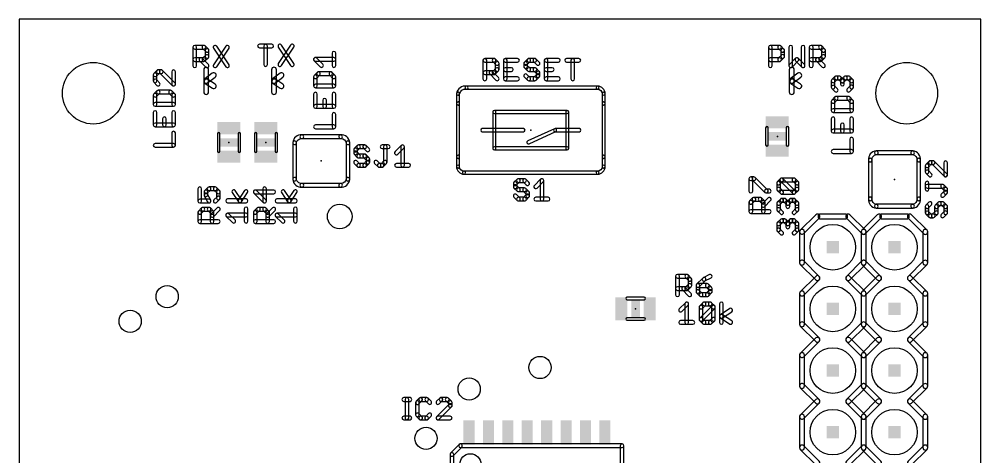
# Model space of a CAD drawing. Extents: x 0 to 39.6, y -14.9 to 59.9.
# Drawn here: x 0 to 39.62, y 41.91 to 59.94 of the extents above; entities that cross this region are included whole.
import ezdxf

# ---------------------------------------------------------------- set-up
doc = ezdxf.new("R2010")
doc.units = 0
for name, color, linetype in [('17', 82, 'CONTINUOUS'), ('18', 82, 'CONTINUOUS'), ('20', 7, 'CONTINUOUS'), ('21', 253, 'CONTINUOUS'), ('23', 7, 'CONTINUOUS'), ('25', 253, 'CONTINUOUS'), ('27', 253, 'CONTINUOUS'), ('51', 253, 'CONTINUOUS')]:
    doc.layers.add(name, color=color, linetype=linetype)

# ---------------------------------------------------------------- blocks, each defined once
blk = doc.blocks.new('RECT')
blk.add_solid([(-0.5, -0.5), (0.5, -0.5), (-0.5, 0.5), (0.5, 0.5)])
blk = doc.blocks.new('ROUNDP')
blk.add_circle((0, 0), 0.5)
blk = doc.blocks.new('ROUNDV')
blk.add_circle((0, 0), 0.5)

msp = doc.modelspace()

# ---------------------------------------------------------------- linework, layer by layer
at = {"layer": '20'}
for p, q in [((39.624, 59.944), (0, 59.944)), ((0, 59.944), (0, 0)), ((39.624, 0), (39.624, 59.944))]:
    msp.add_line(p, q, dxfattribs=at)
for centre in [(3.048, 56.896), (36.576, 56.896)]:
    msp.add_circle(centre, 1.27, dxfattribs=at)
at = {"layer": '21'}
for points in [[(7.6024, 57.864), (7.6024, 57.404, 1), (7.8056, 57.404), (7.8056, 57.864, 1)], [(10.3964, 57.864), (10.3964, 57.404, 1), (10.5996, 57.404), (10.5996, 57.864, 1)], [(31.7324, 57.864), (31.7324, 57.404, 1), (31.9356, 57.404), (31.9356, 57.864, 1)], [(7.7652, 57.3229), (8.0752, 57.5567, 1), (7.9528, 57.7189), (7.6428, 57.4851, 1)], [(7.8056, 56.944), (7.8056, 57.404, 1), (7.6024, 57.404), (7.6024, 56.944, 1)], [(7.6637, 57.2936), (7.9583, 57.1006, 1), (8.0697, 57.2706), (7.7751, 57.4636, 1)], [(10.5592, 57.3229), (10.8692, 57.5567, 1), (10.7468, 57.7189), (10.4368, 57.4851, 1)], [(10.5996, 56.944), (10.5996, 57.404, 1), (10.3964, 57.404), (10.3964, 56.944, 1)], [(10.4577, 57.2936), (10.7523, 57.1006, 1), (10.8637, 57.2706), (10.5691, 57.4636, 1)], [(31.8952, 57.3229), (32.2052, 57.5567, 1), (32.0828, 57.7189), (31.7728, 57.4851, 1)], [(31.9356, 56.944), (31.9356, 57.404, 1), (31.7324, 57.404), (31.7324, 56.944, 1)], [(31.7937, 57.2936), (32.0883, 57.1006, 1), (32.1997, 57.2706), (31.9051, 57.4636, 1)], [(18.4216, 57.0594, 1), (18.4424, 57.1846, 0.4142), (18.0194, 56.8824, 1), (18.1446, 56.8616, -0.4142)], [(18.432, 57.0585), (23.832, 57.0585, 1), (23.832, 57.1855), (18.432, 57.1855, 1)], [(24.0185, 56.872, 1), (24.1455, 56.872, 0.4142), (23.832, 57.1855, 1), (23.832, 57.0585, -0.4142)], [(18.0185, 56.872), (18.0185, 56.472, 1), (18.1455, 56.472), (18.1455, 56.872, 1)], [(24.0185, 56.872), (24.0185, 56.472, 1), (24.1455, 56.472), (24.1455, 56.872, 1)], [(19.582, 56.0585), (22.582, 56.0585, 1), (22.582, 56.1855), (19.582, 56.1855, 1)], [(19.5185, 56.122), (19.5185, 54.622, 1), (19.6455, 54.622), (19.6455, 56.122, 1)], [(22.5185, 56.122), (22.5185, 54.622, 1), (22.6455, 54.622), (22.6455, 56.122, 1)], [(11.6391, 55.0261, 1), (11.6529, 55.1779, 0.4142), (11.2701, 54.8589, 1), (11.4219, 54.8451, -0.4142)], [(11.646, 55.0258), (13.246, 55.0258, 1), (13.246, 55.1782), (11.646, 55.1782, 1)], [(13.4701, 54.8451, 1), (13.6219, 54.8589, 0.4142), (13.2391, 55.1779, 1), (13.2529, 55.0261, -0.4142)], [(11.4222, 53.352), (11.4222, 54.852, 1), (11.2698, 54.852), (11.2698, 53.352, 1)], [(13.6222, 53.352), (13.6222, 54.852, 1), (13.4698, 54.852), (13.4698, 53.352, 1)], [(22.582, 54.6855), (19.582, 54.6855, 1), (19.582, 54.5585), (22.582, 54.5585, 1)], [(18.0185, 54.272), (18.0185, 53.872, 1), (18.1455, 53.872), (18.1455, 54.272, 1)], [(24.0185, 54.272), (24.0185, 53.872, 1), (24.1455, 53.872), (24.1455, 54.272, 1)], [(35.3248, 54.3641, 1), (35.3112, 54.5159, 0.4148), (34.9921, 54.133, 1), (35.1439, 54.147, -0.4148)], [(35.318, 54.3638), (36.818, 54.3638, 1), (36.818, 54.5162), (35.318, 54.5162, 1)], [(36.9921, 54.1469, 1), (37.1439, 54.1331, 0.4142), (36.8249, 54.5159, 1), (36.8111, 54.3641, -0.4142)], [(18.1455, 53.872, 1), (18.0185, 53.872, 0.4142), (18.332, 53.5585, 1), (18.332, 53.6855, -0.4142)], [(23.832, 53.6855, 1), (23.832, 53.5585, 0.4142), (24.1455, 53.872, 1), (24.0185, 53.872, -0.4142)], [(35.1442, 52.54), (35.1442, 54.14, 1), (34.9918, 54.14), (34.9918, 52.54, 1)], [(36.9918, 54.14), (36.9918, 52.54, 1), (37.1442, 52.54), (37.1442, 54.14, 1)], [(23.832, 53.6855), (18.332, 53.6855, 1), (18.332, 53.5585), (23.832, 53.5585, 1)], [(11.4219, 53.3588, 1), (11.2701, 53.3452, 0.4148), (11.653, 53.0261, 1), (11.639, 53.1779, -0.4148)], [(13.246, 53.1782), (11.646, 53.1782, 1), (11.646, 53.0258), (13.246, 53.0258, 1)], [(13.2529, 53.1779, 1), (13.2391, 53.0261, 0.4142), (13.6219, 53.3451, 1), (13.4701, 53.3589, -0.4142)], [(35.1439, 52.5331, 1), (34.9921, 52.5469, 0.4142), (35.3111, 52.1641, 1), (35.3249, 52.3159, -0.4142)], [(35.318, 52.1638), (36.818, 52.1638, 1), (36.818, 52.3162), (35.318, 52.3162, 1)], [(36.8111, 52.3159, 1), (36.8249, 52.1641, 0.4142), (37.1439, 52.5469, 1), (36.9921, 52.5331, -0.4142)], [(32.3298, 51.1092), (32.9648, 51.7442, 1), (32.8212, 51.8878), (32.1862, 51.2528, 1)], [(33.02, 51.7144), (34.036, 51.7144, 1), (34.036, 51.9176), (33.02, 51.9176, 1)], [(34.0912, 51.7442), (34.7262, 51.1092, 1), (34.8698, 51.2528), (34.2348, 51.8878, 1)], [(34.8698, 51.1092), (35.5048, 51.7442, 1), (35.3612, 51.8878), (34.7262, 51.2528, 1)], [(35.56, 51.7144), (36.576, 51.7144, 1), (36.576, 51.9176), (35.56, 51.9176, 1)], [(36.6312, 51.7442), (37.2662, 51.1092, 1), (37.4098, 51.2528), (36.7748, 51.8878, 1)], [(32.3596, 49.911), (32.3596, 51.181, 1), (32.1564, 51.181), (32.1564, 49.911, 1)], [(34.8996, 49.911), (34.8996, 51.181, 1), (34.6964, 51.181), (34.6964, 49.911, 1)], [(37.2364, 51.181), (37.2364, 49.911, 1), (37.4396, 49.911), (37.4396, 51.181, 1)], [(32.9648, 49.3478), (32.3298, 49.9828, 1), (32.1862, 49.8392), (32.8212, 49.2042, 1)], [(34.7262, 49.9828), (34.0912, 49.3478, 1), (34.2348, 49.2042), (34.8698, 49.8392, 1)], [(35.5048, 49.3478), (34.8698, 49.9828, 1), (34.7262, 49.8392), (35.3612, 49.2042, 1)], [(37.2662, 49.9828), (36.6312, 49.3478, 1), (36.7748, 49.2042), (37.4098, 49.8392, 1)], [(32.3298, 48.5692), (32.9648, 49.2042, 1), (32.8212, 49.3478), (32.1862, 48.7128, 1)], [(34.0912, 49.2042), (34.7262, 48.5692, 1), (34.8698, 48.7128), (34.2348, 49.3478, 1)], [(34.8698, 48.5692), (35.5048, 49.2042, 1), (35.3612, 49.3478), (34.7262, 48.7128, 1)], [(36.6312, 49.2042), (37.2662, 48.5692, 1), (37.4098, 48.7128), (36.7748, 49.3478, 1)], [(32.3596, 47.371), (32.3596, 48.641, 1), (32.1564, 48.641), (32.1564, 47.371, 1)], [(34.8996, 47.371), (34.8996, 48.641, 1), (34.6964, 48.641), (34.6964, 47.371, 1)], [(37.2364, 48.641), (37.2364, 47.371, 1), (37.4396, 47.371), (37.4396, 48.641, 1)], [(32.9648, 46.8078), (32.3298, 47.4428, 1), (32.1862, 47.2992), (32.8212, 46.6642, 1)], [(34.7262, 47.4428), (34.0912, 46.8078, 1), (34.2348, 46.6642), (34.8698, 47.2992, 1)], [(35.5048, 46.8078), (34.8698, 47.4428, 1), (34.7262, 47.2992), (35.3612, 46.6642, 1)], [(37.2662, 47.4428), (36.6312, 46.8078, 1), (36.7748, 46.6642), (37.4098, 47.2992, 1)], [(32.3298, 46.0292), (32.9648, 46.6642, 1), (32.8212, 46.8078), (32.1862, 46.1728, 1)], [(34.0912, 46.6642), (34.7262, 46.0292, 1), (34.8698, 46.1728), (34.2348, 46.8078, 1)], [(34.8698, 46.0292), (35.5048, 46.6642, 1), (35.3612, 46.8078), (34.7262, 46.1728, 1)], [(36.6312, 46.6642), (37.2662, 46.0292, 1), (37.4098, 46.1728), (36.7748, 46.8078, 1)], [(32.3596, 44.831), (32.3596, 46.101, 1), (32.1564, 46.101), (32.1564, 44.831, 1)], [(34.8996, 44.831), (34.8996, 46.101, 1), (34.6964, 46.101), (34.6964, 44.831, 1)], [(37.2364, 46.101), (37.2364, 44.831, 1), (37.4396, 44.831), (37.4396, 46.101, 1)], [(32.9648, 44.2678), (32.3298, 44.9028, 1), (32.1862, 44.7592), (32.8212, 44.1242, 1)], [(34.7262, 44.9028), (34.0912, 44.2678, 1), (34.2348, 44.1242), (34.8698, 44.7592, 1)], [(35.5048, 44.2678), (34.8698, 44.9028, 1), (34.7262, 44.7592), (35.3612, 44.1242, 1)], [(37.2662, 44.9028), (36.6312, 44.2678, 1), (36.7748, 44.1242), (37.4098, 44.7592, 1)], [(32.3298, 43.4892), (32.9648, 44.1242, 1), (32.8212, 44.2678), (32.1862, 43.6328, 1)], [(34.0912, 44.1242), (34.7262, 43.4892, 1), (34.8698, 43.6328), (34.2348, 44.2678, 1)], [(34.8698, 43.4892), (35.5048, 44.1242, 1), (35.3612, 44.2678), (34.7262, 43.6328, 1)], [(36.6312, 44.1242), (37.2662, 43.4892, 1), (37.4098, 43.6328), (36.7748, 44.2678, 1)], [(32.3596, 42.291), (32.3596, 43.561, 1), (32.1564, 43.561), (32.1564, 42.291, 1)], [(34.8996, 42.291), (34.8996, 43.561, 1), (34.6964, 43.561), (34.6964, 42.291, 1)], [(37.2364, 43.561), (37.2364, 42.291, 1), (37.4396, 42.291), (37.4396, 43.561, 1)], [(18.1321, 42.4209), (17.7771, 42.0659, 1), (17.8849, 41.9581), (18.2399, 42.3131, 1)], [(18.186, 42.2908), (24.841, 42.2908, 1), (24.841, 42.4432), (18.186, 42.4432, 1)], [(24.7648, 42.367), (24.7648, 35.357, 1), (24.9172, 35.357), (24.9172, 42.367, 1)], [(17.9072, 35.357), (17.9072, 42.012, 1), (17.7548, 42.012), (17.7548, 35.357, 1)], [(32.9648, 41.7278), (32.3298, 42.3628, 1), (32.1862, 42.2192), (32.8212, 41.5842, 1)], [(34.7262, 42.3628), (34.0912, 41.7278, 1), (34.2348, 41.5842), (34.8698, 42.2192, 1)], [(35.5048, 41.7278), (34.8698, 42.3628, 1), (34.7262, 42.2192), (35.3612, 41.5842, 1)], [(37.2662, 42.3628), (36.6312, 41.7278, 1), (36.7748, 41.5842), (37.4098, 42.2192, 1)]]:
    msp.add_lwpolyline(points, format="xyb", close=True, dxfattribs=at)
msp.add_circle((18.5928, 41.6052), 0.4354, dxfattribs=at)
at = {"layer": '23'}
for p in [(7.874, 57.404), (10.668, 57.404), (32.004, 57.404), (21.082, 55.372), (31.242, 55.118), (8.636, 54.864), (10.16, 54.864), (12.446, 54.102), (36.068, 53.34), (25.4, 48.006)]:
    msp.add_point(p, dxfattribs=at)
at = {"layer": '25'}
for points in [[(12.5121, 58.0891), (12.2579, 58.3433, 1), (12.1502, 58.2356), (12.4044, 57.9813, 1)], [(12.2041, 58.2132), (12.9667, 58.2132, 1), (12.9667, 58.3656), (12.2041, 58.3656, 1)], [(13.0429, 58.0352), (13.0429, 58.5437, 1), (12.8905, 58.5437), (12.8905, 58.0352, 1)], [(5.6733, 57.8355), (5.5462, 57.7084, 1), (5.6539, 57.6007), (5.781, 57.7278, 1)], [(5.8543, 57.8579), (5.7272, 57.8579, 1), (5.7272, 57.7055), (5.8543, 57.7055, 1)], [(6.4166, 57.3271), (5.9081, 57.8355, 1), (5.8004, 57.7278), (6.3088, 57.2193, 1)], [(6.2865, 57.7817), (6.2865, 57.2732, 1), (6.4389, 57.2732), (6.4389, 57.7817, 1)], [(5.5239, 57.6546), (5.5239, 57.4003, 1), (5.6763, 57.4003), (5.6763, 57.6546, 1)], [(5.5462, 57.3465), (5.6733, 57.2193, 1), (5.781, 57.3271), (5.6539, 57.4542, 1)], [(12.2773, 57.7556), (12.1502, 57.6285, 1), (12.2579, 57.5207), (12.385, 57.6478, 1)], [(12.1279, 57.5746), (12.1279, 57.1933, 1), (12.2803, 57.1933), (12.2803, 57.5746, 1)], [(12.8396, 57.7779), (12.3312, 57.7779, 1), (12.3312, 57.6255), (12.8396, 57.6255, 1)], [(13.0206, 57.6285), (12.8935, 57.7556, 1), (12.7857, 57.6478), (12.9128, 57.5207, 1)], [(13.0429, 57.1933), (13.0429, 57.5746, 1), (12.8905, 57.5746), (12.8905, 57.1933, 1)], [(33.5939, 57.3467), (33.721, 57.4738, 1), (33.6133, 57.5815), (33.4862, 57.4544, 1)], [(33.6163, 57.1463), (33.6163, 57.4006, 1), (33.4639, 57.4006), (33.4639, 57.1463, 1)], [(33.6672, 57.4515), (33.7943, 57.4515, 1), (33.7943, 57.6039), (33.6672, 57.6039, 1)], [(33.7404, 57.4738), (33.8675, 57.3467, 1), (33.9753, 57.4544), (33.8481, 57.5815, 1)], [(33.9753, 57.3467), (34.1024, 57.4738, 1), (33.9946, 57.5815), (33.8675, 57.4544, 1)], [(33.8452, 57.4006), (33.8452, 57.2734, 1), (33.9976, 57.2734), (33.9976, 57.4006, 1)], [(34.0485, 57.4515), (34.1756, 57.4515, 1), (34.1756, 57.6039), (34.0485, 57.6039, 1)], [(34.1217, 57.4738), (34.2488, 57.3467, 1), (34.3566, 57.4544), (34.2295, 57.5815, 1)], [(34.2265, 57.4006), (34.2265, 57.1463, 1), (34.3789, 57.1463), (34.3789, 57.4006, 1)], [(12.2041, 57.1171), (12.9667, 57.1171, 1), (12.9667, 57.2695), (12.2041, 57.2695, 1)], [(33.721, 57.0731), (33.5939, 57.2002, 1), (33.4862, 57.0925), (33.6133, 56.9653, 1)], [(34.2488, 57.2002), (34.1217, 57.0731, 1), (34.2295, 56.9653), (34.3566, 57.0925, 1)], [(5.6733, 56.9936), (5.5462, 56.8665, 1), (5.6539, 56.7587), (5.781, 56.8858, 1)], [(5.5239, 56.8126), (5.5239, 56.4313, 1), (5.6763, 56.4313), (5.6763, 56.8126, 1)], [(6.2356, 57.0159), (5.7272, 57.0159, 1), (5.7272, 56.8635), (6.2356, 56.8635, 1)], [(6.4166, 56.8665), (6.2895, 56.9936, 1), (6.1817, 56.8858), (6.3088, 56.7587, 1)], [(6.4389, 56.4313), (6.4389, 56.8126, 1), (6.2865, 56.8126), (6.2865, 56.4313, 1)], [(12.1279, 56.8597), (12.1279, 56.3513, 1), (12.2803, 56.3513), (12.2803, 56.8597, 1)], [(12.6616, 56.3513), (12.6616, 56.6055, 1), (12.5092, 56.6055), (12.5092, 56.3513, 1)], [(13.0429, 56.3513), (13.0429, 56.8597, 1), (12.8905, 56.8597), (12.8905, 56.3513, 1)], [(33.6133, 56.7396), (33.4862, 56.6125, 1), (33.5939, 56.5047), (33.721, 56.6318, 1)], [(34.1756, 56.7619), (33.6672, 56.7619, 1), (33.6672, 56.6095), (34.1756, 56.6095, 1)], [(34.3566, 56.6125), (34.2295, 56.7396, 1), (34.1217, 56.6318), (34.2488, 56.5047, 1)], [(5.6001, 56.3551), (6.3627, 56.3551, 1), (6.3627, 56.5075), (5.6001, 56.5075, 1)], [(12.2041, 56.2751), (12.9667, 56.2751, 1), (12.9667, 56.4275), (12.2041, 56.4275, 1)], [(33.4639, 56.5586), (33.4639, 56.1773, 1), (33.6163, 56.1773), (33.6163, 56.5586, 1)], [(34.3789, 56.1773), (34.3789, 56.5586, 1), (34.2265, 56.5586), (34.2265, 56.1773, 1)], [(5.5239, 56.0977), (5.5239, 55.5893, 1), (5.6763, 55.5893), (5.6763, 56.0977, 1)], [(6.0576, 55.5893), (6.0576, 55.8435, 1), (5.9052, 55.8435), (5.9052, 55.5893, 1)], [(6.4389, 55.5893), (6.4389, 56.0977, 1), (6.2865, 56.0977), (6.2865, 55.5893, 1)], [(13.0429, 55.5093), (13.0429, 56.0178, 1), (12.8905, 56.0178), (12.8905, 55.5093, 1)], [(33.5401, 56.1011), (34.3027, 56.1011, 1), (34.3027, 56.2535), (33.5401, 56.2535, 1)], [(33.4639, 55.8437), (33.4639, 55.3353, 1), (33.6163, 55.3353), (33.6163, 55.8437, 1)], [(34.3789, 55.3353), (34.3789, 55.8437, 1), (34.2265, 55.8437), (34.2265, 55.3353, 1)], [(5.6001, 55.5131), (6.3627, 55.5131, 1), (6.3627, 55.6655), (5.6001, 55.6655, 1)], [(12.2041, 55.4331), (12.9667, 55.4331, 1), (12.9667, 55.5855), (12.2041, 55.5855, 1)], [(33.9976, 55.3353), (33.9976, 55.5895, 1), (33.8452, 55.5895), (33.8452, 55.3353, 1)], [(6.4389, 54.7473), (6.4389, 55.2558, 1), (6.2865, 55.2558), (6.2865, 54.7473, 1)], [(33.5401, 55.2591), (34.3027, 55.2591, 1), (34.3027, 55.4115), (33.5401, 55.4115, 1)], [(34.3789, 54.4933), (34.3789, 55.0018, 1), (34.2265, 55.0018), (34.2265, 54.4933, 1)], [(5.6001, 54.6711), (6.3627, 54.6711, 1), (6.3627, 54.8235), (5.6001, 54.8235, 1)], [(13.9316, 54.7407), (13.8045, 54.6136, 1), (13.9123, 54.5059), (14.0394, 54.633, 1)], [(14.2397, 54.763), (13.9855, 54.763, 1), (13.9855, 54.6106), (14.2397, 54.6106, 1)], [(14.4207, 54.6136), (14.2936, 54.7407, 1), (14.1858, 54.633), (14.313, 54.5059, 1)], [(14.9546, 54.6106), (15.2088, 54.6106, 1), (15.2088, 54.763), (14.9546, 54.763, 1)], [(15.1579, 54.0513), (15.1579, 54.6868, 1), (15.0055, 54.6868), (15.0055, 54.0513, 1)], [(15.5962, 54.3788), (15.8504, 54.633, 1), (15.7427, 54.7407), (15.4884, 54.4865, 1)], [(15.7203, 54.6868), (15.7203, 53.9242, 1), (15.8727, 53.9242), (15.8727, 54.6868, 1)], [(13.7822, 54.5597), (13.7822, 54.4326, 1), (13.9346, 54.4326), (13.9346, 54.5597, 1)], [(13.8045, 54.3788), (13.9316, 54.2516, 1), (14.0394, 54.3594), (13.9123, 54.4865, 1)], [(13.9855, 54.2293), (14.2397, 54.2293, 1), (14.2397, 54.3817), (13.9855, 54.3817, 1)], [(14.1858, 54.2516), (14.313, 54.1245, 1), (14.4207, 54.2323), (14.2936, 54.3594, 1)], [(33.5401, 54.4171), (34.3027, 54.4171, 1), (34.3027, 54.5695), (33.5401, 54.5695, 1)], [(14.0394, 53.9781), (13.9123, 54.1052, 1), (13.8045, 53.9974), (13.9316, 53.8703, 1)], [(14.2397, 54.0004), (13.9855, 54.0004, 1), (13.9855, 53.848), (14.2397, 53.848, 1)], [(14.313, 54.1052), (14.1858, 53.9781, 1), (14.2936, 53.8703), (14.4207, 53.9974, 1)], [(14.2906, 54.1784), (14.2906, 54.0513, 1), (14.443, 54.0513), (14.443, 54.1784, 1)], [(14.6465, 53.9974), (14.7736, 53.8703, 1), (14.8814, 53.9781), (14.7542, 54.1052, 1)], [(14.8275, 53.848), (14.9546, 53.848, 1), (14.9546, 54.0004), (14.8275, 54.0004, 1)], [(15.0085, 53.8703), (15.1356, 53.9974, 1), (15.0278, 54.1052), (14.9007, 53.9781, 1)], [(15.5423, 53.848), (16.0508, 53.848, 1), (16.0508, 54.0004), (15.5423, 54.0004, 1)], [(37.4868, 54.0863), (37.3597, 53.9592, 1), (37.4674, 53.8515), (37.5945, 53.9786, 1)], [(37.3374, 53.9054), (37.3374, 53.6511, 1), (37.4898, 53.6511), (37.4898, 53.9054, 1)], [(37.6678, 54.1087), (37.5407, 54.1087, 1), (37.5407, 53.9563), (37.6678, 53.9563, 1)], [(38.2301, 53.5779), (37.7216, 54.0863, 1), (37.6139, 53.9786), (38.1223, 53.4701, 1)], [(38.1, 54.0325), (38.1, 53.524, 1), (38.2524, 53.524), (38.2524, 54.0325, 1)], [(37.3597, 53.5973), (37.4868, 53.4701, 1), (37.5945, 53.5779), (37.4674, 53.705, 1)], [(20.5155, 53.3503), (20.3884, 53.2232, 1), (20.4961, 53.1155), (20.6233, 53.2426, 1)], [(20.3661, 53.1693), (20.3661, 53.0422, 1), (20.5185, 53.0422), (20.5185, 53.1693, 1)], [(20.3884, 52.9884), (20.5155, 52.8612, 1), (20.6233, 52.969), (20.4961, 53.0961, 1)], [(20.8236, 53.3727), (20.5694, 53.3727, 1), (20.5694, 53.2203), (20.8236, 53.2203, 1)], [(21.0046, 53.2232), (20.8775, 53.3503, 1), (20.7697, 53.2426), (20.8968, 53.1155, 1)], [(21.3381, 52.9884), (21.5923, 53.2426, 1), (21.4846, 53.3503), (21.2303, 53.0961, 1)], [(21.4622, 53.2965), (21.4622, 52.5338, 1), (21.6146, 52.5338), (21.6146, 53.2965, 1)], [(30.2254, 52.8612), (30.2254, 53.3696, 1), (30.073, 53.3696), (30.073, 52.8612, 1)], [(30.1492, 53.2934), (30.2763, 53.2934, 1), (30.2763, 53.4458), (30.1492, 53.4458, 1)], [(30.2224, 53.3157), (30.7308, 52.8073, 1), (30.8386, 52.915), (30.3301, 53.4235, 1)], [(37.4898, 52.9363), (37.4898, 53.1905, 1), (37.3374, 53.1905), (37.3374, 52.9363, 1)], [(38.0491, 53.1396), (37.4136, 53.1396, 1), (37.4136, 52.9872), (38.0491, 52.9872, 1)], [(38.2301, 52.9902), (38.103, 53.1173, 1), (37.9952, 53.0095), (38.1223, 52.8824, 1)], [(7.3654, 52.9557), (7.3654, 52.4472, 1), (7.5178, 52.4472), (7.5178, 52.9557, 1)], [(7.7496, 52.7747), (7.8768, 52.9018, 1), (7.769, 53.0095), (7.6419, 52.8824, 1)], [(7.772, 52.7014), (7.772, 52.8286, 1), (7.6196, 52.8286), (7.6196, 52.7014, 1)], [(7.891, 52.4813), (7.7639, 52.7355, 1), (7.6276, 52.6674), (7.7547, 52.4132, 1)], [(7.8229, 52.8795), (8.0771, 52.8795, 1), (8.0771, 53.0319), (7.8229, 53.0319, 1)], [(8.0232, 52.9018), (8.1503, 52.7747, 1), (8.2581, 52.8824), (8.131, 53.0095, 1)], [(8.128, 52.8286), (8.128, 52.5743, 1), (8.2804, 52.5743), (8.2804, 52.8286, 1)], [(10.4902, 52.9048), (9.7276, 52.9048, 1), (9.7276, 52.7524), (10.4902, 52.7524, 1)], [(9.6737, 52.7747), (10.055, 52.3933, 1), (10.1628, 52.5011), (9.7814, 52.8824, 1)], [(10.1851, 52.4472), (10.1851, 52.9557, 1), (10.0327, 52.9557), (10.0327, 52.4472, 1)], [(20.6233, 52.5877), (20.4961, 52.7148, 1), (20.3884, 52.607), (20.5155, 52.4799, 1)], [(20.5694, 52.8389), (20.8236, 52.8389, 1), (20.8236, 52.9913), (20.5694, 52.9913, 1)], [(20.7697, 52.8612), (20.8968, 52.7341, 1), (21.0046, 52.8419), (20.8775, 52.969, 1)], [(20.8968, 52.7148), (20.7697, 52.5877, 1), (20.8775, 52.4799), (21.0046, 52.607, 1)], [(20.8745, 52.788), (20.8745, 52.6609, 1), (21.0269, 52.6609), (21.0269, 52.788, 1)], [(30.7847, 52.785), (30.9118, 52.785, 1), (30.9118, 52.9374), (30.7847, 52.9374, 1)], [(38.103, 52.6282), (38.2301, 52.7553, 1), (38.1223, 52.8631), (37.9952, 52.7359, 1)], [(38.2524, 52.8092), (38.2524, 52.9363, 1), (38.1, 52.9363), (38.1, 52.8092, 1)], [(7.4416, 52.371), (7.8229, 52.371, 1), (7.8229, 52.5234), (7.4416, 52.5234, 1)], [(8.1503, 52.6282), (8.0232, 52.5011, 1), (8.131, 52.3933), (8.2581, 52.5205, 1)], [(20.8236, 52.61), (20.5694, 52.61, 1), (20.5694, 52.4576), (20.8236, 52.4576, 1)], [(21.2842, 52.4576), (21.7927, 52.4576, 1), (21.7927, 52.61), (21.2842, 52.61, 1)], [(30.203, 52.3466), (30.3301, 52.4738, 1), (30.2224, 52.5815), (30.0953, 52.4544, 1)], [(30.2254, 52.0192), (30.2254, 52.4005, 1), (30.073, 52.4005), (30.073, 52.0192, 1)], [(30.2763, 52.4514), (30.5305, 52.4514, 1), (30.5305, 52.6038), (30.2763, 52.6038, 1)], [(30.4766, 52.4738), (30.6037, 52.3466, 1), (30.7115, 52.4544), (30.5844, 52.5815, 1)], [(30.7115, 52.2195), (30.9657, 52.4738, 1), (30.8579, 52.5815), (30.6037, 52.3273, 1)], [(30.5814, 52.4005), (30.5814, 52.0192, 1), (30.7338, 52.0192), (30.7338, 52.4005, 1)], [(37.4868, 52.4024), (37.3597, 52.2753, 1), (37.4674, 52.1675), (37.5945, 52.2947, 1)], [(37.8488, 52.1675), (37.9759, 52.2947, 1), (37.8681, 52.4024), (37.741, 52.2753, 1)], [(37.922, 52.2723), (38.0491, 52.2723, 1), (38.0491, 52.4247), (37.922, 52.4247, 1)], [(37.9952, 52.2947), (38.1223, 52.1675, 1), (38.2301, 52.2753), (38.103, 52.4024, 1)], [(7.4954, 51.9327), (7.6225, 52.0598, 1), (7.5148, 52.1676), (7.3877, 52.0405, 1)], [(7.5178, 51.6053), (7.5178, 51.9866, 1), (7.3654, 51.9866), (7.3654, 51.6053, 1)], [(7.5687, 52.0375), (7.8229, 52.0375, 1), (7.8229, 52.1899), (7.5687, 52.1899, 1)], [(7.769, 52.0598), (7.8961, 51.9327, 1), (8.0039, 52.0405), (7.8768, 52.1676, 1)], [(8.0039, 51.8056), (8.2581, 52.0598, 1), (8.1503, 52.1676), (7.8961, 51.9134, 1)], [(7.8738, 51.9866), (7.8738, 51.6053, 1), (8.0262, 51.6053), (8.0262, 51.9866, 1)], [(9.7814, 51.9327), (9.9085, 52.0598, 1), (9.8008, 52.1676), (9.6737, 52.0405, 1)], [(9.8038, 51.6053), (9.8038, 51.9866, 1), (9.6514, 51.9866), (9.6514, 51.6053, 1)], [(9.8547, 52.0375), (10.1089, 52.0375, 1), (10.1089, 52.1899), (9.8547, 52.1899, 1)], [(10.055, 52.0598), (10.1821, 51.9327, 1), (10.2899, 52.0405), (10.1628, 52.1676, 1)], [(10.2899, 51.8056), (10.5441, 52.0598, 1), (10.4363, 52.1676), (10.1821, 51.9134, 1)], [(10.1598, 51.9866), (10.1598, 51.6053, 1), (10.3122, 51.6053), (10.3122, 51.9866, 1)], [(30.9118, 52.0954), (30.1492, 52.0954, 1), (30.1492, 51.943), (30.9118, 51.943, 1)], [(37.3374, 52.2214), (37.3374, 51.9672, 1), (37.4898, 51.9672), (37.4898, 52.2214, 1)], [(37.3597, 51.9133), (37.4868, 51.7862, 1), (37.5945, 51.894), (37.4674, 52.0211, 1)], [(37.5407, 51.7639), (37.6678, 51.7639, 1), (37.6678, 51.9163), (37.5407, 51.9163, 1)], [(37.7216, 51.7862), (37.8488, 51.9133, 1), (37.741, 52.0211), (37.6139, 51.894, 1)], [(37.8711, 51.9672), (37.8711, 52.2214, 1), (37.7187, 52.2214), (37.7187, 51.9672, 1)], [(38.1223, 52.0211), (37.9952, 51.894, 1), (38.103, 51.7862), (38.2301, 51.9133, 1)], [(38.1, 52.2214), (38.1, 51.9672, 1), (38.2524, 51.9672), (38.2524, 52.2214, 1)], [(8.2042, 51.6815), (7.4416, 51.6815, 1), (7.4416, 51.5291), (8.2042, 51.5291, 1)], [(10.4902, 51.6815), (9.7276, 51.6815, 1), (9.7276, 51.5291), (10.4902, 51.5291, 1)], [(27.2034, 48.5902), (27.2034, 49.3529, 1), (27.051, 49.3529), (27.051, 48.5902, 1)], [(27.1272, 49.2767), (27.5085, 49.2767, 1), (27.5085, 49.4291), (27.1272, 49.4291, 1)], [(27.4546, 49.299), (27.5818, 49.1719, 1), (27.6895, 49.2796), (27.5624, 49.4067, 1)], [(27.5594, 49.2257), (27.5594, 48.9715, 1), (27.7118, 48.9715), (27.7118, 49.2257, 1)], [(28.1695, 49.2796), (27.9153, 49.0254, 1), (28.023, 48.9176), (28.2773, 49.1719, 1)], [(28.4435, 49.421), (28.1893, 49.2939, 1), (28.2575, 49.1576), (28.5117, 49.2847, 1)], [(27.5085, 48.9206), (27.1272, 48.9206, 1), (27.1272, 48.7682), (27.5085, 48.7682, 1)], [(27.3275, 48.7905), (27.5818, 48.5363, 1), (27.6895, 48.6441), (27.4353, 48.8983, 1)], [(27.5818, 49.0254), (27.4546, 48.8983, 1), (27.5624, 48.7905), (27.6895, 48.9176, 1)], [(27.893, 48.9715), (27.893, 48.7173, 1), (28.0454, 48.7173), (28.0454, 48.9715, 1)], [(28.3505, 49.0477), (27.9692, 49.0477, 1), (27.9692, 48.8953), (28.3505, 48.8953, 1)], [(27.9153, 48.6634), (28.0424, 48.5363, 1), (28.1502, 48.6441), (28.023, 48.7712, 1)], [(28.5315, 48.8983), (28.4044, 49.0254, 1), (28.2966, 48.9176), (28.4237, 48.7905, 1)], [(28.4044, 48.5363), (28.5315, 48.6634, 1), (28.4237, 48.7712), (28.2966, 48.6441, 1)], [(28.5538, 48.7173), (28.5538, 48.8444, 1), (28.4014, 48.8444), (28.4014, 48.7173, 1)], [(28.0963, 48.514), (28.3505, 48.514, 1), (28.3505, 48.6664), (28.0963, 48.6664, 1)], [(15.8496, 44.1967), (16.1038, 44.1967, 1), (16.1038, 44.3491), (15.8496, 44.3491, 1)], [(16.0529, 43.5102), (16.0529, 44.2729, 1), (15.9005, 44.2729), (15.9005, 43.5102, 1)], [(16.4841, 44.3267), (16.357, 44.1996, 1), (16.4648, 44.0919), (16.5919, 44.219, 1)], [(16.3347, 44.1457), (16.3347, 43.6373, 1), (16.4871, 43.6373), (16.4871, 44.1457, 1)], [(16.7922, 44.3491), (16.538, 44.3491, 1), (16.538, 44.1967), (16.7922, 44.1967, 1)], [(16.9732, 44.1996), (16.8461, 44.3267, 1), (16.7384, 44.219), (16.8655, 44.0919, 1)], [(17.3261, 44.3267), (17.199, 44.1996, 1), (17.3068, 44.0919), (17.4339, 44.219, 1)], [(17.3068, 43.4563), (17.8152, 43.9648, 1), (17.7074, 44.0725), (17.199, 43.5641, 1)], [(17.6342, 44.3491), (17.38, 44.3491, 1), (17.38, 44.1967), (17.6342, 44.1967, 1)], [(17.8152, 44.1996), (17.6881, 44.3267, 1), (17.5803, 44.219), (17.7074, 44.0919, 1)], [(17.8375, 44.0186), (17.8375, 44.1457, 1), (17.6851, 44.1457), (17.6851, 44.0186, 1)], [(16.357, 43.5834), (16.4841, 43.4563, 1), (16.5919, 43.5641), (16.4648, 43.6912, 1)], [(16.8461, 43.4563), (16.9732, 43.5834, 1), (16.8655, 43.6912), (16.7384, 43.5641, 1)], [(15.8496, 43.434), (16.1038, 43.434, 1), (16.1038, 43.5864), (15.8496, 43.5864, 1)], [(16.538, 43.434), (16.7922, 43.434, 1), (16.7922, 43.5864), (16.538, 43.5864, 1)], [(17.7613, 43.5864), (17.2529, 43.5864, 1), (17.2529, 43.434), (17.7613, 43.434, 1)]]:
    msp.add_lwpolyline(points, format="xyb", close=True, dxfattribs=at)
at = {"layer": '27'}
for points in [[(7.3077, 58.0263), (7.3077, 58.7889, 1), (7.1553, 58.7889), (7.1553, 58.0263, 1)], [(7.2315, 58.7127), (7.6128, 58.7127, 1), (7.6128, 58.8651), (7.2315, 58.8651, 1)], [(7.5589, 58.7351), (7.686, 58.608, 1), (7.7938, 58.7157), (7.6667, 58.8428, 1)], [(7.6637, 58.6618), (7.6637, 58.4076, 1), (7.8161, 58.4076), (7.8161, 58.6618, 1)], [(8.01, 58.7467), (8.5185, 57.984, 1), (8.6453, 58.0686), (8.1368, 58.8312, 1)], [(8.5185, 58.8312), (8.01, 58.0686, 1), (8.1368, 57.984), (8.6453, 58.7467, 1)], [(9.8985, 58.7636), (10.4069, 58.7636, 1), (10.4069, 58.916), (9.8985, 58.916, 1)], [(10.2289, 58.0771), (10.2289, 58.8398, 1), (10.0765, 58.8398), (10.0765, 58.0771, 1)], [(10.677, 58.7975), (11.1855, 58.0348, 1), (11.3123, 58.1194), (10.8038, 58.882, 1)], [(11.1855, 58.882), (10.677, 58.1194, 1), (10.8038, 58.0348), (11.3123, 58.7975, 1)], [(31.0275, 58.0263), (31.0275, 58.7889, 1), (30.8751, 58.7889), (30.8751, 58.0263, 1)], [(30.9513, 58.7127), (31.3326, 58.7127, 1), (31.3326, 58.8651), (30.9513, 58.8651, 1)], [(31.2787, 58.7351), (31.4059, 58.608, 1), (31.5136, 58.7157), (31.3865, 58.8428, 1)], [(31.3835, 58.6618), (31.3835, 58.4076, 1), (31.5359, 58.4076), (31.5359, 58.6618, 1)], [(31.7171, 58.7889), (31.7171, 58.0263, 1), (31.8695, 58.0263), (31.8695, 58.7889, 1)], [(32.3779, 58.0263), (32.3779, 58.7889, 1), (32.2255, 58.7889), (32.2255, 58.0263, 1)], [(32.7114, 58.0263), (32.7114, 58.7889, 1), (32.559, 58.7889), (32.559, 58.0263, 1)], [(32.6352, 58.7127), (33.0166, 58.7127, 1), (33.0166, 58.8651), (32.6352, 58.8651, 1)], [(32.9627, 58.7351), (33.0898, 58.608, 1), (33.1975, 58.7157), (33.0704, 58.8428, 1)], [(33.0675, 58.6618), (33.0675, 58.4076, 1), (33.2199, 58.4076), (33.2199, 58.6618, 1)], [(7.6128, 58.3567), (7.2315, 58.3567, 1), (7.2315, 58.2043), (7.6128, 58.2043, 1)], [(7.4318, 58.2266), (7.686, 57.9724, 1), (7.7938, 58.0802), (7.5396, 58.3344, 1)], [(7.686, 58.4615), (7.5589, 58.3344, 1), (7.6667, 58.2266), (7.7938, 58.3537, 1)], [(19.2626, 57.4878), (19.2626, 58.2505, 1), (19.1102, 58.2505), (19.1102, 57.4878, 1)], [(19.1864, 58.1743), (19.5677, 58.1743, 1), (19.5677, 58.3267), (19.1864, 58.3267, 1)], [(19.5138, 58.1966), (19.6409, 58.0695, 1), (19.7487, 58.1772), (19.6216, 58.3043, 1)], [(20.5368, 58.3267), (20.0283, 58.3267, 1), (20.0283, 58.1743), (20.5368, 58.1743, 1)], [(19.9521, 58.2505), (19.9521, 57.4878, 1), (20.1045, 57.4878), (20.1045, 58.2505, 1)], [(20.9435, 58.3043), (20.8164, 58.1772, 1), (20.9242, 58.0695), (21.0513, 58.1966, 1)], [(21.2516, 58.3267), (20.9974, 58.3267, 1), (20.9974, 58.1743), (21.2516, 58.1743, 1)], [(21.4326, 58.1772), (21.3055, 58.3043, 1), (21.1977, 58.1966), (21.3248, 58.0695, 1)], [(22.2207, 58.3267), (21.7123, 58.3267, 1), (21.7123, 58.1743), (22.2207, 58.1743, 1)], [(21.6361, 58.2505), (21.6361, 57.4878, 1), (21.7885, 57.4878), (21.7885, 58.2505, 1)], [(22.5542, 58.1743), (23.0627, 58.1743, 1), (23.0627, 58.3267), (22.5542, 58.3267, 1)], [(22.8846, 57.4878), (22.8846, 58.2505, 1), (22.7322, 58.2505), (22.7322, 57.4878, 1)], [(31.3326, 58.3567), (30.9513, 58.3567, 1), (30.9513, 58.2043), (31.3326, 58.2043, 1)], [(31.4059, 58.4615), (31.2787, 58.3344, 1), (31.3865, 58.2266), (31.5136, 58.3537, 1)], [(31.8471, 57.9724), (32.1014, 58.2266, 1), (31.9936, 58.3344), (31.7394, 58.0802, 1)], [(31.9936, 58.2266), (32.2478, 57.9724, 1), (32.3556, 58.0802), (32.1014, 58.3344, 1)], [(33.0166, 58.3567), (32.6352, 58.3567, 1), (32.6352, 58.2043), (33.0166, 58.2043, 1)], [(32.8356, 58.2266), (33.0898, 57.9724, 1), (33.1975, 58.0802), (32.9433, 58.3344, 1)], [(33.0898, 58.4615), (32.9627, 58.3344, 1), (33.0704, 58.2266), (33.1975, 58.3537, 1)], [(19.6409, 57.923), (19.5138, 57.7959, 1), (19.6216, 57.6881), (19.7487, 57.8152, 1)], [(19.6186, 58.1233), (19.6186, 57.8691, 1), (19.771, 57.8691), (19.771, 58.1233, 1)], [(20.0283, 57.7929), (20.2825, 57.7929, 1), (20.2825, 57.9453), (20.0283, 57.9453, 1)], [(20.7941, 58.1233), (20.7941, 57.9962, 1), (20.9465, 57.9962), (20.9465, 58.1233, 1)], [(20.8164, 57.9424), (20.9435, 57.8152, 1), (21.0513, 57.923), (20.9242, 58.0501, 1)], [(20.9974, 57.7929), (21.2516, 57.7929, 1), (21.2516, 57.9453), (20.9974, 57.9453, 1)], [(21.1977, 57.8152), (21.3248, 57.6881, 1), (21.4326, 57.7959), (21.3055, 57.923, 1)], [(21.7123, 57.7929), (21.9665, 57.7929, 1), (21.9665, 57.9453), (21.7123, 57.9453, 1)], [(19.5677, 57.8182), (19.1864, 57.8182, 1), (19.1864, 57.6658), (19.5677, 57.6658, 1)], [(19.3867, 57.6881), (19.6409, 57.4339, 1), (19.7487, 57.5417), (19.4945, 57.7959, 1)], [(20.0283, 57.4116), (20.5368, 57.4116, 1), (20.5368, 57.564), (20.0283, 57.564, 1)], [(21.0513, 57.5417), (20.9242, 57.6688, 1), (20.8164, 57.561), (20.9435, 57.4339, 1)], [(21.2516, 57.564), (20.9974, 57.564, 1), (20.9974, 57.4116), (21.2516, 57.4116, 1)], [(21.3248, 57.6688), (21.1977, 57.5417, 1), (21.3055, 57.4339), (21.4326, 57.561, 1)], [(21.3025, 57.742), (21.3025, 57.6149, 1), (21.4549, 57.6149), (21.4549, 57.742, 1)], [(21.7123, 57.4116), (22.2207, 57.4116, 1), (22.2207, 57.564), (21.7123, 57.564, 1)], [(31.346, 53.1416), (31.4731, 53.2687, 1), (31.3654, 53.3764), (31.2383, 53.2493, 1)], [(31.3684, 52.9412), (31.3684, 53.1955, 1), (31.216, 53.1955), (31.216, 52.9412, 1)], [(31.4193, 53.2464), (31.9277, 53.2464, 1), (31.9277, 53.3988), (31.4193, 53.3988, 1)], [(31.9816, 52.868), (31.4731, 53.3764, 1), (31.3654, 53.2687), (31.8738, 52.7602, 1)], [(31.8738, 53.2687), (32.0009, 53.1416, 1), (32.1087, 53.2493), (31.9816, 53.3764, 1)], [(31.9786, 53.1955), (31.9786, 52.9412, 1), (32.131, 52.9412), (32.131, 53.1955, 1)], [(9.1564, 52.5028), (8.9022, 52.8842, 1), (8.7754, 52.7996), (9.0296, 52.4183, 1)], [(9.2838, 52.8842), (9.0296, 52.5028, 1), (9.1564, 52.4183), (9.4106, 52.7996, 1)], [(11.1884, 52.5028), (10.9342, 52.8842, 1), (10.8074, 52.7996), (11.0616, 52.4183, 1)], [(11.3158, 52.8842), (11.0616, 52.5028, 1), (11.1884, 52.4183), (11.4426, 52.7996, 1)], [(31.4731, 52.868), (31.346, 52.9951, 1), (31.2383, 52.8874), (31.3654, 52.7602, 1)], [(31.9277, 52.8903), (31.4193, 52.8903, 1), (31.4193, 52.7379), (31.9277, 52.7379, 1)], [(32.0009, 52.9951), (31.8738, 52.868, 1), (31.9816, 52.7602), (32.1087, 52.8874, 1)], [(9.3472, 52.5368), (8.5846, 52.5368, 1), (8.5846, 52.3844), (9.3472, 52.3844, 1)], [(11.3792, 52.5368), (10.6166, 52.5368, 1), (10.6166, 52.3844), (11.3792, 52.3844, 1)], [(31.346, 52.2996), (31.4731, 52.4267, 1), (31.3654, 52.5345), (31.2383, 52.4074, 1)], [(31.3684, 52.0993), (31.3684, 52.3535, 1), (31.216, 52.3535), (31.216, 52.0993, 1)], [(31.4193, 52.4044), (31.5464, 52.4044, 1), (31.5464, 52.5568), (31.4193, 52.5568, 1)], [(31.4925, 52.4267), (31.6196, 52.2996, 1), (31.7274, 52.4074), (31.6002, 52.5345, 1)], [(31.7274, 52.2996), (31.8545, 52.4267, 1), (31.7467, 52.5345), (31.6196, 52.4074, 1)], [(31.5973, 52.3535), (31.5973, 52.2264, 1), (31.7497, 52.2264), (31.7497, 52.3535, 1)], [(31.8006, 52.4044), (31.9277, 52.4044, 1), (31.9277, 52.5568), (31.8006, 52.5568, 1)], [(31.8738, 52.4267), (32.0009, 52.2996, 1), (32.1087, 52.4074), (31.9816, 52.5345, 1)], [(31.9786, 52.3535), (31.9786, 52.0993, 1), (32.131, 52.0993), (32.131, 52.3535, 1)], [(8.8926, 51.6725), (8.6384, 51.9267, 1), (8.5307, 51.8189), (8.7849, 51.5647, 1)], [(8.5846, 51.7966), (9.3472, 51.7966, 1), (9.3472, 51.949), (8.5846, 51.949, 1)], [(9.4234, 51.6186), (9.4234, 52.127, 1), (9.271, 52.127), (9.271, 51.6186, 1)], [(10.9246, 51.6725), (10.6704, 51.9267, 1), (10.5627, 51.8189), (10.8169, 51.5647, 1)], [(10.6166, 51.7966), (11.3792, 51.7966, 1), (11.3792, 51.949), (10.6166, 51.949, 1)], [(11.4554, 51.6186), (11.4554, 52.127, 1), (11.303, 52.127), (11.303, 51.6186, 1)], [(31.4731, 52.026), (31.346, 52.1532, 1), (31.2383, 52.0454), (31.3654, 51.9183, 1)], [(32.0009, 52.1532), (31.8738, 52.026, 1), (31.9816, 51.9183), (32.1087, 52.0454, 1)], [(31.346, 51.4576), (31.4731, 51.5848, 1), (31.3654, 51.6925), (31.2383, 51.5654, 1)], [(31.3684, 51.2573), (31.3684, 51.5115, 1), (31.216, 51.5115), (31.216, 51.2573, 1)], [(31.4193, 51.5624), (31.5464, 51.5624, 1), (31.5464, 51.7148), (31.4193, 51.7148, 1)], [(31.4925, 51.5848), (31.6196, 51.4576, 1), (31.7274, 51.5654), (31.6002, 51.6925, 1)], [(31.7274, 51.4576), (31.8545, 51.5848, 1), (31.7467, 51.6925), (31.6196, 51.5654, 1)], [(31.5973, 51.5115), (31.5973, 51.3844, 1), (31.7497, 51.3844), (31.7497, 51.5115, 1)], [(31.8006, 51.5624), (31.9277, 51.5624, 1), (31.9277, 51.7148), (31.8006, 51.7148, 1)], [(31.8738, 51.5848), (32.0009, 51.4576, 1), (32.1087, 51.5654), (31.9816, 51.6925, 1)], [(31.9786, 51.5115), (31.9786, 51.2573, 1), (32.131, 51.2573), (32.131, 51.5115, 1)], [(31.4731, 51.1841), (31.346, 51.3112, 1), (31.2383, 51.2034), (31.3654, 51.0763, 1)], [(32.0009, 51.3112), (31.8738, 51.1841, 1), (31.9816, 51.0763), (32.1087, 51.2034, 1)], [(27.3081, 47.9018), (27.5623, 48.156, 1), (27.4545, 48.2637), (27.2003, 48.0095, 1)], [(27.4322, 48.2099), (27.4322, 47.4472, 1), (27.5846, 47.4472), (27.5846, 48.2099, 1)], [(28.15, 48.0289), (28.2772, 48.156, 1), (28.1694, 48.2637), (28.0423, 48.1366, 1)], [(28.1724, 47.5743), (28.1724, 48.0827, 1), (28.02, 48.0827), (28.02, 47.5743, 1)], [(28.15, 47.5204), (28.6585, 48.0289, 1), (28.5507, 48.1366), (28.0423, 47.6282, 1)], [(28.2233, 48.1337), (28.4775, 48.1337, 1), (28.4775, 48.2861), (28.2233, 48.2861, 1)], [(28.4236, 48.156), (28.5507, 48.0289, 1), (28.6585, 48.1366), (28.5314, 48.2637, 1)], [(28.5284, 48.0827), (28.5284, 47.5743, 1), (28.6808, 47.5743), (28.6808, 48.0827, 1)], [(29.0143, 47.4472), (29.0143, 48.2099, 1), (28.8619, 48.2099), (28.8619, 47.4472, 1)], [(28.9804, 47.638), (29.3617, 47.8922, 1), (29.2772, 48.019), (28.8959, 47.7648, 1)], [(28.2772, 47.5011), (28.15, 47.6282, 1), (28.0423, 47.5204), (28.1694, 47.3933, 1)], [(28.5507, 47.6282), (28.4236, 47.5011, 1), (28.5314, 47.3933), (28.6585, 47.5204, 1)], [(29.3617, 47.5106), (28.9804, 47.7648, 1), (28.8959, 47.638), (29.2772, 47.3838, 1)], [(27.2542, 47.371), (27.7626, 47.371, 1), (27.7626, 47.5234), (27.2542, 47.5234, 1)], [(28.4775, 47.5234), (28.2233, 47.5234, 1), (28.2233, 47.371), (28.4775, 47.371, 1)]]:
    msp.add_lwpolyline(points, format="xyb", close=True, dxfattribs=at)
at = {"layer": '51'}
for points in [[(18.1455, 54.272), (18.1455, 56.472, 1), (18.0185, 56.472), (18.0185, 54.272, 1)], [(24.1455, 54.272), (24.1455, 56.472, 1), (24.0185, 56.472), (24.0185, 54.272, 1)], [(30.8608, 54.762), (30.8608, 55.474, 1), (30.7592, 55.474), (30.7592, 54.762, 1)], [(31.7118, 54.762), (31.7118, 55.474, 1), (31.6102, 55.474), (31.6102, 54.762, 1)], [(8.1662, 55.22), (8.1662, 54.508, 1), (8.2678, 54.508), (8.2678, 55.22, 1)], [(9.0172, 55.22), (9.0172, 54.508, 1), (9.1188, 54.508), (9.1188, 55.22, 1)], [(9.6902, 55.22), (9.6902, 54.508, 1), (9.7918, 54.508), (9.7918, 55.22, 1)], [(10.5412, 55.22), (10.5412, 54.508, 1), (10.6428, 54.508), (10.6428, 55.22, 1)], [(20.782, 55.4355), (19.082, 55.4355, 1), (19.082, 55.3085), (20.782, 55.3085, 1)], [(22.0557, 55.4298), (20.9557, 54.9298, 1), (21.0083, 54.8142), (22.1083, 55.3142, 1)], [(23.082, 55.4355), (22.082, 55.4355, 1), (22.082, 55.3085), (23.082, 55.3085, 1)], [(25.044, 48.3872), (25.756, 48.3872, 1), (25.756, 48.4888), (25.044, 48.4888, 1)], [(25.044, 47.5362), (25.756, 47.5362, 1), (25.756, 47.6378), (25.044, 47.6378, 1)]]:
    msp.add_lwpolyline(points, format="xyb", close=True, dxfattribs=at)

# ---------------------------------------------------------------- block references
at = {"layer": '17', "xscale": 1.8796, "yscale": 1.8796, "rotation": 180}
for p in [(33.528, 50.546), (33.528, 50.546), (36.068, 50.546), (36.068, 50.546), (33.528, 48.006), (33.528, 48.006), (36.068, 48.006), (36.068, 48.006), (33.528, 45.466), (33.528, 45.466), (36.068, 45.466), (36.068, 45.466)]:
    msp.add_blockref('ROUNDP', p, dxfattribs=at)
at = {"layer": '17', "xscale": 1.8796, "yscale": 1.8796}
for p in [(33.528, 42.926), (33.528, 42.926), (36.068, 42.926), (36.068, 42.926)]:
    msp.add_blockref('ROUNDP', p, dxfattribs=at)
at = {"layer": '18'}
for p, xscale, yscale in [((13.208, 51.816), 1.016, 1.016), ((6.096, 48.514), 0.9144, 0.9144), ((4.572, 47.498), 0.9144, 0.9144), ((21.463, 45.593), 0.9144, 0.9144), ((18.542, 44.704), 0.9144, 0.9144), ((16.764, 42.672), 0.9144, 0.9144)]:
    msp.add_blockref('ROUNDV', p, dxfattribs=dict(at, xscale=xscale, yscale=yscale))
at = {"layer": '21', "xscale": 0.3556, "yscale": 0.762}
for p, rotation in [((31.242, 55.118), 90), ((8.636, 54.864), 270), ((10.16, 54.864), 270)]:
    msp.add_blockref('RECT', p, dxfattribs=dict(at, rotation=rotation))
msp.add_blockref('RECT', (25.4, 48.006), dxfattribs=at)
at = {"layer": '51'}
for p, xscale, yscale, rotation in [((31.2369, 55.6983), 0.5001, 0.95, 90), ((8.6411, 55.4522), 0.5001, 0.95, 270), ((10.1651, 55.4522), 0.5001, 0.95, 270), ((31.2369, 54.5299), 0.5001, 0.95, 90), ((8.6411, 54.2838), 0.5001, 0.95, 270), ((10.1651, 54.2838), 0.5001, 0.95, 270), ((33.528, 50.546), 0.508, 0.508, 90), ((36.068, 50.546), 0.508, 0.508, 90), ((33.528, 48.006), 0.508, 0.508, 90), ((36.068, 48.006), 0.508, 0.508, 90), ((33.528, 45.466), 0.508, 0.508, 90), ((36.068, 45.466), 0.508, 0.508, 90), ((33.528, 42.926), 0.508, 0.508, 270), ((36.068, 42.926), 0.508, 0.508, 270)]:
    msp.add_blockref('RECT', p, dxfattribs=dict(at, xscale=xscale, yscale=yscale, rotation=rotation))
for p, xscale, yscale in [((24.8118, 48.0111), 0.5001, 0.95), ((25.9803, 48.0111), 0.5001, 0.95), ((18.536, 42.9133), 0.4572, 0.9906), ((19.336, 42.9133), 0.4572, 0.9906), ((20.136, 42.9133), 0.4572, 0.9906), ((20.936, 42.9133), 0.4572, 0.9906), ((21.736, 42.9133), 0.4572, 0.9906), ((22.536, 42.9133), 0.4572, 0.9906), ((23.336, 42.9133), 0.4572, 0.9906), ((24.136, 42.9133), 0.4572, 0.9906)]:
    msp.add_blockref('RECT', p, dxfattribs=dict(at, xscale=xscale, yscale=yscale))

doc.saveas('drawing.dxf')
